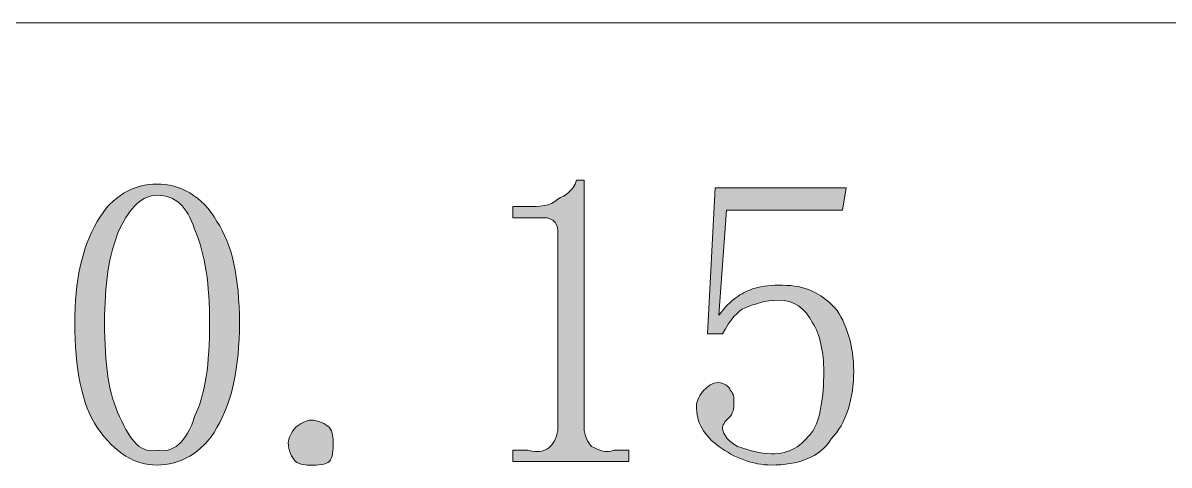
# Model space of a CAD drawing. Header units: millimetres. Extents: x 0 to 297, y 0 to 208.
# Drawn here: x 146.05 to 151.92, y 13.03 to 15.29 of the extents above; entities that cross this region are included whole.
import ezdxf

# ---------------------------------------------------------------- set-up
doc = ezdxf.new("R2010")
doc.units = ezdxf.units.MM

msp = doc.modelspace()

# ---------------------------------------------------------------- hatches: boundary and pattern name
h = msp.add_hatch(color=7)
edge = h.paths.add_edge_path(flags=0)
edge.add_spline(control_points=[(146.740033, 14.412682), (146.663481, 14.412682), (146.605978, 14.355179), (146.548475, 14.240174), (146.490972, 14.106118), (146.471569, 13.95266), (146.471569, 13.761101), (146.471569, 13.550493), (146.490972, 13.397035), (146.548475, 13.282029), (146.605978, 13.147974), (146.663481, 13.090471), (146.740033, 13.109521), (146.816586, 13.090471), (146.893492, 13.147974), (146.931592, 13.282029), (146.989094, 13.397035), (147.008497, 13.550493), (147.008497, 13.761101), (147.008497, 13.95266), (146.989094, 14.106118), (146.931592, 14.240174), (146.893492, 14.355179), (146.835989, 14.412682), (146.740033, 14.412682), (146.740033, 14.412682), (146.740033, 14.412682), (146.740033, 14.412682), (146.740033, 14.412682), (146.740033, 14.412682), (146.740033, 14.412682)], knot_values=[0, 0, 0, 0, 1, 1, 1, 2, 2, 2, 3, 3, 3, 4, 4, 4, 5, 5, 5, 6, 6, 6, 7, 7, 7, 8, 8, 8, 9, 9, 9, 10, 10, 10, 10], degree=3, periodic=1)
edge = h.paths.add_edge_path(flags=0)
edge.add_spline(control_points=[(146.740033, 13.032968), (146.625028, 13.032968), (146.529425, 13.090471), (146.433469, 13.224526), (146.356917, 13.339532), (146.318464, 13.53109), (146.318464, 13.761101), (146.318464, 13.972063), (146.356917, 14.144571), (146.433469, 14.278626), (146.510022, 14.412682), (146.625028, 14.470185), (146.740033, 14.470185), (146.855039, 14.470185), (146.970044, 14.412682), (147.046597, 14.278626), (147.123503, 14.163621), (147.161603, 13.991113), (147.161603, 13.761101), (147.161603, 13.53109), (147.123503, 13.358582), (147.046597, 13.224526), (146.970044, 13.090471), (146.855039, 13.032968), (146.740033, 13.032968), (146.740033, 13.032968), (146.740033, 13.032968), (146.740033, 13.032968), (146.740033, 13.032968), (146.740033, 13.032968), (146.740033, 13.032968)], knot_values=[0, 0, 0, 0, 1, 1, 1, 2, 2, 2, 3, 3, 3, 4, 4, 4, 5, 5, 5, 6, 6, 6, 7, 7, 7, 8, 8, 8, 9, 9, 9, 10, 10, 10, 10], degree=3, periodic=1)
edge = h.paths.add_edge_path(flags=0)
edge.add_spline(control_points=[(147.640675, 13.147974), (147.640675, 13.109521), (147.640675, 13.071068), (147.621625, 13.052018), (147.602575, 13.032968), (147.564122, 13.032968), (147.526022, 13.032968), (147.506619, 13.032968), (147.468519, 13.032968), (147.449117, 13.052018), (147.430067, 13.071068), (147.411017, 13.109521), (147.411017, 13.147974), (147.411017, 13.167024), (147.430067, 13.205476), (147.449117, 13.224526), (147.468519, 13.243576), (147.506619, 13.262979), (147.526022, 13.262979), (147.564122, 13.262979), (147.602575, 13.243576), (147.621625, 13.224526), (147.640675, 13.205476), (147.640675, 13.167024), (147.640675, 13.147974), (147.640675, 13.147974), (147.640675, 13.147974), (147.640675, 13.147974), (147.640675, 13.147974), (147.640675, 13.147974), (147.640675, 13.147974)], knot_values=[0, 0, 0, 0, 1, 1, 1, 2, 2, 2, 3, 3, 3, 4, 4, 4, 5, 5, 5, 6, 6, 6, 7, 7, 7, 8, 8, 8, 9, 9, 9, 10, 10, 10, 10], degree=3, periodic=1)
edge = h.paths.add_edge_path(flags=0)
edge.add_spline(control_points=[(148.924786, 14.489588), (148.924786, 14.489588), (148.924786, 13.224526), (148.924786, 13.224526), (148.924786, 13.186074), (148.944189, 13.147974), (148.963239, 13.128571), (149.001692, 13.109521), (149.039792, 13.090471), (149.078244, 13.109521), (149.078244, 13.109521), (149.154797, 13.109521), (149.154797, 13.109521), (149.154797, 13.109521), (149.154797, 13.052018), (149.154797, 13.052018), (149.154797, 13.052018), (148.560719, 13.052018), (148.560719, 13.052018), (148.560719, 13.052018), (148.560719, 13.109521), (148.560719, 13.109521), (148.560719, 13.109521), (148.637272, 13.109521), (148.637272, 13.109521), (148.694775, 13.090471), (148.733228, 13.109521), (148.752278, 13.128571), (148.771681, 13.147974), (148.790731, 13.186074), (148.790731, 13.224526), (148.790731, 13.224526), (148.790731, 14.221124), (148.790731, 14.221124), (148.790731, 14.240174), (148.790731, 14.259576), (148.771681, 14.278626), (148.752278, 14.297676), (148.733228, 14.297676), (148.714178, 14.297676), (148.714178, 14.297676), (148.560719, 14.297676), (148.560719, 14.297676), (148.560719, 14.297676), (148.560719, 14.355179), (148.560719, 14.355179), (148.560719, 14.355179), (148.637272, 14.355179), (148.637272, 14.355179), (148.694775, 14.355179), (148.752278, 14.355179), (148.790731, 14.393632), (148.829183, 14.412682), (148.867283, 14.432085), (148.886686, 14.489588), (148.886686, 14.489588), (148.924786, 14.489588), (148.924786, 14.489588), (148.924786, 14.489588), (148.924786, 14.489588), (148.924786, 14.489588)], knot_values=[0, 0, 0, 0, 1, 1, 1, 2, 2, 2, 3, 3, 3, 4, 4, 4, 5, 5, 5, 6, 6, 6, 7, 7, 7, 8, 8, 8, 9, 9, 9, 10, 10, 10, 11, 11, 11, 12, 12, 12, 13, 13, 13, 14, 14, 14, 15, 15, 15, 16, 16, 16, 17, 17, 17, 18, 18, 18, 19, 19, 19, 20, 20, 20, 20], degree=3, periodic=1)
edge = h.paths.add_edge_path(flags=0)
edge.add_spline(control_points=[(149.940786, 13.95266), (150.055792, 13.95266), (150.132344, 13.91456), (150.208897, 13.837654), (150.2664, 13.761101), (150.304853, 13.646096), (150.304853, 13.51204), (150.304853, 13.377985), (150.2664, 13.243576), (150.189847, 13.167024), (150.132344, 13.071068), (150.017339, 13.032968), (149.883283, 13.032968), (149.787328, 13.032968), (149.691725, 13.071068), (149.614819, 13.128571), (149.538267, 13.186074), (149.499814, 13.243576), (149.499814, 13.339532), (149.499814, 13.358582), (149.519217, 13.397035), (149.538267, 13.416085), (149.557317, 13.435488), (149.576719, 13.454538), (149.614819, 13.454538), (149.633869, 13.454538), (149.672322, 13.435488), (149.672322, 13.416085), (149.691725, 13.397035), (149.691725, 13.377985), (149.691725, 13.358582), (149.691725, 13.339532), (149.691725, 13.301079), (149.672322, 13.282029), (149.653272, 13.262979), (149.633869, 13.243576), (149.633869, 13.224526), (149.633869, 13.186074), (149.672322, 13.147974), (149.710775, 13.128571), (149.768278, 13.109521), (149.825781, 13.090471), (149.883283, 13.090471), (149.978886, 13.090471), (150.036389, 13.128571), (150.093892, 13.205476), (150.132344, 13.262979), (150.151394, 13.377985), (150.151394, 13.51204), (150.151394, 13.607643), (150.132344, 13.703599), (150.093892, 13.761101), (150.055792, 13.837654), (149.998289, 13.876107), (149.921383, 13.876107), (149.844831, 13.876107), (149.806378, 13.857057), (149.748875, 13.837654), (149.710775, 13.818604), (149.672322, 13.780151), (149.633869, 13.703599), (149.633869, 13.703599), (149.557317, 13.703599), (149.557317, 13.703599), (149.557317, 13.703599), (149.595769, 14.451135), (149.595769, 14.451135), (149.595769, 14.451135), (150.2664, 14.451135), (150.2664, 14.451135), (150.2664, 14.451135), (150.24735, 14.336129), (150.24735, 14.336129), (150.24735, 14.336129), (149.653272, 14.336129), (149.653272, 14.336129), (149.653272, 14.336129), (149.614819, 13.799554), (149.614819, 13.799554), (149.672322, 13.876107), (149.729825, 13.91456), (149.787328, 13.93361), (149.844831, 13.95266), (149.883283, 13.95266), (149.940786, 13.95266), (149.940786, 13.95266), (149.940786, 13.95266), (149.940786, 13.95266), (149.940786, 13.95266), (149.940786, 13.95266), (149.940786, 13.95266)], knot_values=[0, 0, 0, 0, 1, 1, 1, 2, 2, 2, 3, 3, 3, 4, 4, 4, 5, 5, 5, 6, 6, 6, 7, 7, 7, 8, 8, 8, 9, 9, 9, 10, 10, 10, 11, 11, 11, 12, 12, 12, 13, 13, 13, 14, 14, 14, 15, 15, 15, 16, 16, 16, 17, 17, 17, 18, 18, 18, 19, 19, 19, 20, 20, 20, 21, 21, 21, 22, 22, 22, 23, 23, 23, 24, 24, 24, 25, 25, 25, 26, 26, 26, 27, 27, 27, 28, 28, 28, 29, 29, 29, 30, 30, 30, 30], degree=3, periodic=1)

# ---------------------------------------------------------------- linework, layer by layer
at = {"color": 7, "lineweight": 15}
msp.add_lwpolyline([(132.557661, 15.294274), (161.497433, 15.294274)], dxfattribs=at)
at = {"color": 7, "lineweight": 0}
for points, knots in [([(148.924786, 14.489588), (148.924786, 14.489588), (148.924786, 13.224526), (148.924786, 13.224526), (148.924786, 13.186074), (148.944189, 13.147974), (148.963239, 13.128571), (149.001692, 13.109521), (149.039792, 13.090471), (149.078244, 13.109521), (149.078244, 13.109521), (149.154797, 13.109521), (149.154797, 13.109521), (149.154797, 13.109521), (149.154797, 13.052018), (149.154797, 13.052018), (149.154797, 13.052018), (148.560719, 13.052018), (148.560719, 13.052018), (148.560719, 13.052018), (148.560719, 13.109521), (148.560719, 13.109521), (148.560719, 13.109521), (148.637272, 13.109521), (148.637272, 13.109521), (148.694775, 13.090471), (148.733228, 13.109521), (148.752278, 13.128571), (148.771681, 13.147974), (148.790731, 13.186074), (148.790731, 13.224526), (148.790731, 13.224526), (148.790731, 14.221124), (148.790731, 14.221124), (148.790731, 14.240174), (148.790731, 14.259576), (148.771681, 14.278626), (148.752278, 14.297676), (148.733228, 14.297676), (148.714178, 14.297676), (148.714178, 14.297676), (148.560719, 14.297676), (148.560719, 14.297676), (148.560719, 14.297676), (148.560719, 14.355179), (148.560719, 14.355179), (148.560719, 14.355179), (148.637272, 14.355179), (148.637272, 14.355179), (148.694775, 14.355179), (148.752278, 14.355179), (148.790731, 14.393632), (148.829183, 14.412682), (148.867283, 14.432085), (148.886686, 14.489588), (148.886686, 14.489588), (148.924786, 14.489588), (148.924786, 14.489588), (148.924786, 14.489588), (148.924786, 14.489588), (148.924786, 14.489588)], [0, 0, 0, 0, 1, 1, 1, 2, 2, 2, 3, 3, 3, 4, 4, 4, 5, 5, 5, 6, 6, 6, 7, 7, 7, 8, 8, 8, 9, 9, 9, 10, 10, 10, 11, 11, 11, 12, 12, 12, 13, 13, 13, 14, 14, 14, 15, 15, 15, 16, 16, 16, 17, 17, 17, 18, 18, 18, 19, 19, 19, 20, 20, 20, 20]), ([(146.740033, 13.032968), (146.625028, 13.032968), (146.529425, 13.090471), (146.433469, 13.224526), (146.356917, 13.339532), (146.318464, 13.53109), (146.318464, 13.761101), (146.318464, 13.972063), (146.356917, 14.144571), (146.433469, 14.278626), (146.510022, 14.412682), (146.625028, 14.470185), (146.740033, 14.470185), (146.855039, 14.470185), (146.970044, 14.412682), (147.046597, 14.278626), (147.123503, 14.163621), (147.161603, 13.991113), (147.161603, 13.761101), (147.161603, 13.53109), (147.123503, 13.358582), (147.046597, 13.224526), (146.970044, 13.090471), (146.855039, 13.032968), (146.740033, 13.032968), (146.740033, 13.032968), (146.740033, 13.032968), (146.740033, 13.032968), (146.740033, 13.032968), (146.740033, 13.032968), (146.740033, 13.032968)], [0, 0, 0, 0, 1, 1, 1, 2, 2, 2, 3, 3, 3, 4, 4, 4, 5, 5, 5, 6, 6, 6, 7, 7, 7, 8, 8, 8, 9, 9, 9, 10, 10, 10, 10]), ([(149.940786, 13.95266), (150.055792, 13.95266), (150.132344, 13.91456), (150.208897, 13.837654), (150.2664, 13.761101), (150.304853, 13.646096), (150.304853, 13.51204), (150.304853, 13.377985), (150.2664, 13.243576), (150.189847, 13.167024), (150.132344, 13.071068), (150.017339, 13.032968), (149.883283, 13.032968), (149.787328, 13.032968), (149.691725, 13.071068), (149.614819, 13.128571), (149.538267, 13.186074), (149.499814, 13.243576), (149.499814, 13.339532), (149.499814, 13.358582), (149.519217, 13.397035), (149.538267, 13.416085), (149.557317, 13.435488), (149.576719, 13.454538), (149.614819, 13.454538), (149.633869, 13.454538), (149.672322, 13.435488), (149.672322, 13.416085), (149.691725, 13.397035), (149.691725, 13.377985), (149.691725, 13.358582), (149.691725, 13.339532), (149.691725, 13.301079), (149.672322, 13.282029), (149.653272, 13.262979), (149.633869, 13.243576), (149.633869, 13.224526), (149.633869, 13.186074), (149.672322, 13.147974), (149.710775, 13.128571), (149.768278, 13.109521), (149.825781, 13.090471), (149.883283, 13.090471), (149.978886, 13.090471), (150.036389, 13.128571), (150.093892, 13.205476), (150.132344, 13.262979), (150.151394, 13.377985), (150.151394, 13.51204), (150.151394, 13.607643), (150.132344, 13.703599), (150.093892, 13.761101), (150.055792, 13.837654), (149.998289, 13.876107), (149.921383, 13.876107), (149.844831, 13.876107), (149.806378, 13.857057), (149.748875, 13.837654), (149.710775, 13.818604), (149.672322, 13.780151), (149.633869, 13.703599), (149.633869, 13.703599), (149.557317, 13.703599), (149.557317, 13.703599), (149.557317, 13.703599), (149.595769, 14.451135), (149.595769, 14.451135), (149.595769, 14.451135), (150.2664, 14.451135), (150.2664, 14.451135), (150.2664, 14.451135), (150.24735, 14.336129), (150.24735, 14.336129), (150.24735, 14.336129), (149.653272, 14.336129), (149.653272, 14.336129), (149.653272, 14.336129), (149.614819, 13.799554), (149.614819, 13.799554), (149.672322, 13.876107), (149.729825, 13.91456), (149.787328, 13.93361), (149.844831, 13.95266), (149.883283, 13.95266), (149.940786, 13.95266), (149.940786, 13.95266), (149.940786, 13.95266), (149.940786, 13.95266), (149.940786, 13.95266), (149.940786, 13.95266), (149.940786, 13.95266)], [0, 0, 0, 0, 1, 1, 1, 2, 2, 2, 3, 3, 3, 4, 4, 4, 5, 5, 5, 6, 6, 6, 7, 7, 7, 8, 8, 8, 9, 9, 9, 10, 10, 10, 11, 11, 11, 12, 12, 12, 13, 13, 13, 14, 14, 14, 15, 15, 15, 16, 16, 16, 17, 17, 17, 18, 18, 18, 19, 19, 19, 20, 20, 20, 21, 21, 21, 22, 22, 22, 23, 23, 23, 24, 24, 24, 25, 25, 25, 26, 26, 26, 27, 27, 27, 28, 28, 28, 29, 29, 29, 30, 30, 30, 30]), ([(146.740033, 14.412682), (146.663481, 14.412682), (146.605978, 14.355179), (146.548475, 14.240174), (146.490972, 14.106118), (146.471569, 13.95266), (146.471569, 13.761101), (146.471569, 13.550493), (146.490972, 13.397035), (146.548475, 13.282029), (146.605978, 13.147974), (146.663481, 13.090471), (146.740033, 13.109521), (146.816586, 13.090471), (146.893492, 13.147974), (146.931592, 13.282029), (146.989094, 13.397035), (147.008497, 13.550493), (147.008497, 13.761101), (147.008497, 13.95266), (146.989094, 14.106118), (146.931592, 14.240174), (146.893492, 14.355179), (146.835989, 14.412682), (146.740033, 14.412682), (146.740033, 14.412682), (146.740033, 14.412682), (146.740033, 14.412682), (146.740033, 14.412682), (146.740033, 14.412682), (146.740033, 14.412682)], [0, 0, 0, 0, 1, 1, 1, 2, 2, 2, 3, 3, 3, 4, 4, 4, 5, 5, 5, 6, 6, 6, 7, 7, 7, 8, 8, 8, 9, 9, 9, 10, 10, 10, 10]), ([(147.640675, 13.147974), (147.640675, 13.109521), (147.640675, 13.071068), (147.621625, 13.052018), (147.602575, 13.032968), (147.564122, 13.032968), (147.526022, 13.032968), (147.506619, 13.032968), (147.468519, 13.032968), (147.449117, 13.052018), (147.430067, 13.071068), (147.411017, 13.109521), (147.411017, 13.147974), (147.411017, 13.167024), (147.430067, 13.205476), (147.449117, 13.224526), (147.468519, 13.243576), (147.506619, 13.262979), (147.526022, 13.262979), (147.564122, 13.262979), (147.602575, 13.243576), (147.621625, 13.224526), (147.640675, 13.205476), (147.640675, 13.167024), (147.640675, 13.147974), (147.640675, 13.147974), (147.640675, 13.147974), (147.640675, 13.147974), (147.640675, 13.147974), (147.640675, 13.147974), (147.640675, 13.147974)], [0, 0, 0, 0, 1, 1, 1, 2, 2, 2, 3, 3, 3, 4, 4, 4, 5, 5, 5, 6, 6, 6, 7, 7, 7, 8, 8, 8, 9, 9, 9, 10, 10, 10, 10])]:
    msp.add_open_spline(points, degree=3, knots=knots, dxfattribs=at)

doc.saveas('drawing.dxf')
